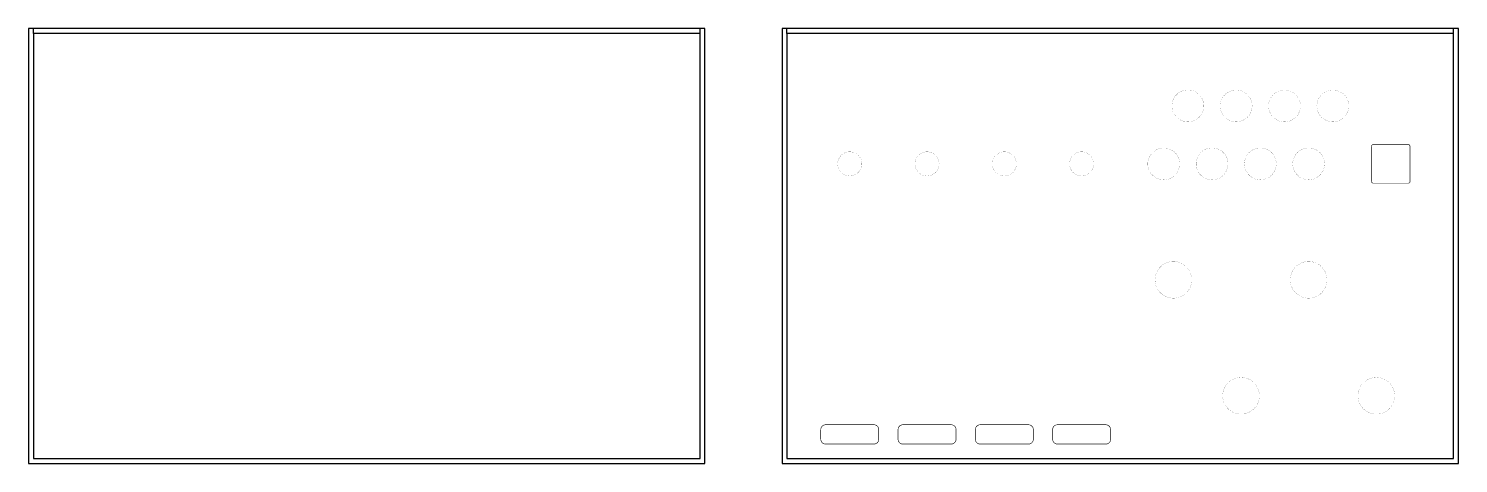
# Model space of a CAD drawing. Extents: x -0.1 to 14.7, y -0.1 to 4.4.
import ezdxf

# ---------------------------------------------------------------- set-up
doc = ezdxf.new("R2010")
doc.units = 0
doc.layers.add('180', color=251, linetype='CONTINUOUS')

msp = doc.modelspace()

# ---------------------------------------------------------------- linework, layer by layer
at = {"layer": '180'}
for p, q in [((-0.025, 4.425), (-0.075, 4.425)), ((-0.075, 4.425), (-0.075, -0.075)), ((6.875, 4.425), (-0.025, 4.425)), ((-0.025, 4.375), (-0.025, 4.425)), ((-0.025, 4.375), (-0.025, -0.025)), ((6.875, 4.375), (-0.025, 4.375)), ((6.925, 4.425), (6.875, 4.425)), ((6.875, 4.375), (6.875, 4.425)), ((6.875, -0.025), (6.875, 4.375)), ((6.925, -0.075), (6.925, 4.425)), ((7.775, 4.425), (7.725, 4.425)), ((7.725, 4.425), (7.725, -0.075)), ((14.675, 4.425), (7.775, 4.425)), ((7.775, 4.375), (7.775, 4.425)), ((7.775, 4.375), (7.775, -0.025)), ((14.675, 4.375), (7.775, 4.375)), ((14.725, 4.425), (14.675, 4.425)), ((14.675, 4.375), (14.675, 4.425)), ((14.675, -0.025), (14.675, 4.375)), ((14.725, -0.075), (14.725, 4.425)), ((-0.075, -0.075), (6.925, -0.075)), ((-0.025, -0.025), (6.875, -0.025)), ((7.725, -0.075), (14.725, -0.075)), ((7.775, -0.025), (14.675, -0.025))]:
    msp.add_line(p, q, dxfattribs=at)
for points, const_width in [([(11.925, 3.46, 1), (11.925, 3.79, 1), (11.925, 3.46)], 0.001), ([(12.425, 3.46, 1), (12.425, 3.79, 1), (12.425, 3.46)], 0.001), ([(12.925, 3.46, 1), (12.925, 3.79, 1), (12.925, 3.46)], 0.001), ([(13.425, 3.46, 1), (13.425, 3.79, 1), (13.425, 3.46)], 0.001), ([(8.425, 2.9, 1), (8.425, 3.15, 1), (8.425, 2.9)], 0.001), ([(9.225, 2.9, 1), (9.225, 3.15, 1), (9.225, 2.9)], 0.001), ([(10.025, 2.9, 1), (10.025, 3.15, 1), (10.025, 2.9)], 0.001), ([(10.825, 2.9, 1), (10.825, 3.15, 1), (10.825, 2.9)], 0.001), ([(11.675, 2.86, 1), (11.675, 3.19, 1), (11.675, 2.86)], 0.001), ([(12.175, 2.86, 1), (12.175, 3.19, 1), (12.175, 2.86)], 0.001), ([(12.675, 2.86, 1), (12.675, 3.19, 1), (12.675, 2.86)], 0.001), ([(13.175, 2.86, 1), (13.175, 3.19, 1), (13.175, 2.86)], 0.001), ([(13.845, 3.225, 0.414214), (13.825, 3.205)], 0.006), ([(13.8265, 3.205, 1), (13.8235, 3.205)], 0.003), ([(13.8235, 3.205, 1), (13.8265, 3.205)], 0.003), ([(13.845, 3.2265, 1), (13.845, 3.2235)], 0.003), ([(13.845, 3.2235, 1), (13.845, 3.2265)], 0.003), ([(14.225, 3.205, 0.414214), (14.205, 3.225)], 0.006), ([(14.205, 3.2265, 1), (14.205, 3.2235)], 0.003), ([(14.205, 3.2235, 1), (14.205, 3.2265)], 0.003), ([(14.2265, 3.205, 1), (14.2235, 3.205)], 0.003), ([(14.2235, 3.205, 1), (14.2265, 3.205)], 0.003), ([(13.825, 2.845, 0.414214), (13.845, 2.825)], 0.006), ([(13.8265, 2.845, 1), (13.8235, 2.845)], 0.003), ([(13.8235, 2.845, 1), (13.8265, 2.845)], 0.003), ([(13.845, 2.8265, 1), (13.845, 2.8235)], 0.003), ([(13.845, 2.8235, 1), (13.845, 2.8265)], 0.003), ([(14.205, 2.825, 0.414214), (14.225, 2.845)], 0.006), ([(14.205, 2.8265, 1), (14.205, 2.8235)], 0.003), ([(14.205, 2.8235, 1), (14.205, 2.8265)], 0.003), ([(14.2265, 2.845, 1), (14.2235, 2.845)], 0.003), ([(14.2235, 2.845, 1), (14.2265, 2.845)], 0.003), ([(11.775, 1.635, 1), (11.775, 2.015, 1), (11.775, 1.635)], 0.001), ([(13.175, 1.635, 1), (13.175, 2.015, 1), (13.175, 1.635)], 0.001), ([(12.475, 0.435, 1), (12.475, 0.815, 1), (12.475, 0.435)], 0.001), ([(13.875, 0.435, 1), (13.875, 0.815, 1), (13.875, 0.435)], 0.001), ([(8.175, 0.325, 0.414214), (8.125, 0.275)], 0.006), ([(8.175, 0.3265, 1), (8.175, 0.3235)], 0.003), ([(8.175, 0.3235, 1), (8.175, 0.3265)], 0.003), ([(8.725, 0.275, 0.414214), (8.675, 0.325)], 0.006), ([(8.675, 0.3265, 1), (8.675, 0.3235)], 0.003), ([(8.675, 0.3235, 1), (8.675, 0.3265)], 0.003), ([(8.975, 0.325, 0.414214), (8.925, 0.275)], 0.006), ([(8.975, 0.3265, 1), (8.975, 0.3235)], 0.003), ([(8.975, 0.3235, 1), (8.975, 0.3265)], 0.003), ([(9.525, 0.275, 0.414214), (9.475, 0.325)], 0.006), ([(9.475, 0.3265, 1), (9.475, 0.3235)], 0.003), ([(9.475, 0.3235, 1), (9.475, 0.3265)], 0.003), ([(9.775, 0.325, 0.414214), (9.725, 0.275)], 0.006), ([(9.775, 0.3265, 1), (9.775, 0.3235)], 0.003), ([(9.775, 0.3235, 1), (9.775, 0.3265)], 0.003), ([(10.325, 0.275, 0.414214), (10.275, 0.325)], 0.006), ([(10.275, 0.3265, 1), (10.275, 0.3235)], 0.003), ([(10.275, 0.3235, 1), (10.275, 0.3265)], 0.003), ([(10.575, 0.325, 0.414214), (10.525, 0.275)], 0.006), ([(10.575, 0.3265, 1), (10.575, 0.3235)], 0.003), ([(10.575, 0.3235, 1), (10.575, 0.3265)], 0.003), ([(11.125, 0.275, 0.414214), (11.075, 0.325)], 0.006), ([(11.075, 0.3265, 1), (11.075, 0.3235)], 0.003), ([(11.075, 0.3235, 1), (11.075, 0.3265)], 0.003), ([(8.1265, 0.275, 1), (8.1235, 0.275)], 0.003), ([(8.1235, 0.275, 1), (8.1265, 0.275)], 0.003), ([(8.125, 0.175, 0.414214), (8.175, 0.125)], 0.006), ([(8.1265, 0.175, 1), (8.1235, 0.175)], 0.003), ([(8.1235, 0.175, 1), (8.1265, 0.175)], 0.003), ([(8.675, 0.125, 0.414214), (8.725, 0.175)], 0.006), ([(8.7265, 0.275, 1), (8.7235, 0.275)], 0.003), ([(8.7235, 0.275, 1), (8.7265, 0.275)], 0.003), ([(8.7265, 0.175, 1), (8.7235, 0.175)], 0.003), ([(8.7235, 0.175, 1), (8.7265, 0.175)], 0.003), ([(8.9265, 0.275, 1), (8.9235, 0.275)], 0.003), ([(8.9235, 0.275, 1), (8.9265, 0.275)], 0.003), ([(8.925, 0.175, 0.414214), (8.975, 0.125)], 0.006), ([(8.9265, 0.175, 1), (8.9235, 0.175)], 0.003), ([(8.9235, 0.175, 1), (8.9265, 0.175)], 0.003), ([(9.475, 0.125, 0.414214), (9.525, 0.175)], 0.006), ([(9.5265, 0.275, 1), (9.5235, 0.275)], 0.003), ([(9.5235, 0.275, 1), (9.5265, 0.275)], 0.003), ([(9.5265, 0.175, 1), (9.5235, 0.175)], 0.003), ([(9.5235, 0.175, 1), (9.5265, 0.175)], 0.003), ([(9.7265, 0.275, 1), (9.7235, 0.275)], 0.003), ([(9.7235, 0.275, 1), (9.7265, 0.275)], 0.003), ([(9.725, 0.175, 0.414214), (9.775, 0.125)], 0.006), ([(9.7265, 0.175, 1), (9.7235, 0.175)], 0.003), ([(9.7235, 0.175, 1), (9.7265, 0.175)], 0.003), ([(10.275, 0.125, 0.414214), (10.325, 0.175)], 0.006), ([(10.3265, 0.275, 1), (10.3235, 0.275)], 0.003), ([(10.3235, 0.275, 1), (10.3265, 0.275)], 0.003), ([(10.3265, 0.175, 1), (10.3235, 0.175)], 0.003), ([(10.3235, 0.175, 1), (10.3265, 0.175)], 0.003), ([(10.5265, 0.275, 1), (10.5235, 0.275)], 0.003), ([(10.5235, 0.275, 1), (10.5265, 0.275)], 0.003), ([(10.525, 0.175, 0.414214), (10.575, 0.125)], 0.006), ([(10.5265, 0.175, 1), (10.5235, 0.175)], 0.003), ([(10.5235, 0.175, 1), (10.5265, 0.175)], 0.003), ([(11.075, 0.125, 0.414214), (11.125, 0.175)], 0.006), ([(11.1265, 0.275, 1), (11.1235, 0.275)], 0.003), ([(11.1235, 0.275, 1), (11.1265, 0.275)], 0.003), ([(11.1265, 0.175, 1), (11.1235, 0.175)], 0.003), ([(11.1235, 0.175, 1), (11.1265, 0.175)], 0.003), ([(8.175, 0.1265, 1), (8.175, 0.1235)], 0.003), ([(8.175, 0.1235, 1), (8.175, 0.1265)], 0.003), ([(8.675, 0.1265, 1), (8.675, 0.1235)], 0.003), ([(8.675, 0.1235, 1), (8.675, 0.1265)], 0.003), ([(8.975, 0.1265, 1), (8.975, 0.1235)], 0.003), ([(8.975, 0.1235, 1), (8.975, 0.1265)], 0.003), ([(9.475, 0.1265, 1), (9.475, 0.1235)], 0.003), ([(9.475, 0.1235, 1), (9.475, 0.1265)], 0.003), ([(9.775, 0.1265, 1), (9.775, 0.1235)], 0.003), ([(9.775, 0.1235, 1), (9.775, 0.1265)], 0.003), ([(10.275, 0.1265, 1), (10.275, 0.1235)], 0.003), ([(10.275, 0.1235, 1), (10.275, 0.1265)], 0.003), ([(10.575, 0.1265, 1), (10.575, 0.1235)], 0.003), ([(10.575, 0.1235, 1), (10.575, 0.1265)], 0.003), ([(11.075, 0.1265, 1), (11.075, 0.1235)], 0.003), ([(11.075, 0.1235, 1), (11.075, 0.1265)], 0.003)]:
    msp.add_lwpolyline(points, format="xyb", dxfattribs=dict(at, const_width=const_width))
at = {"layer": '180', "const_width": 0.006}
for points in [[(13.825, 2.845), (13.825, 3.205)], [(13.845, 3.225), (14.205, 3.225)], [(14.225, 3.205), (14.225, 2.845)], [(14.205, 2.825), (13.845, 2.825)], [(8.175, 0.325), (8.675, 0.325)], [(8.975, 0.325), (9.475, 0.325)], [(9.775, 0.325), (10.275, 0.325)], [(10.575, 0.325), (11.075, 0.325)], [(8.125, 0.175), (8.125, 0.275)], [(8.725, 0.275), (8.725, 0.175)], [(8.925, 0.175), (8.925, 0.275)], [(9.525, 0.275), (9.525, 0.175)], [(9.725, 0.175), (9.725, 0.275)], [(10.325, 0.275), (10.325, 0.175)], [(10.525, 0.175), (10.525, 0.275)], [(11.125, 0.275), (11.125, 0.175)], [(8.675, 0.125), (8.175, 0.125)], [(9.475, 0.125), (8.975, 0.125)], [(10.275, 0.125), (9.775, 0.125)], [(11.075, 0.125), (10.575, 0.125)]]:
    msp.add_lwpolyline(points, dxfattribs=at)

doc.saveas('drawing.dxf')
